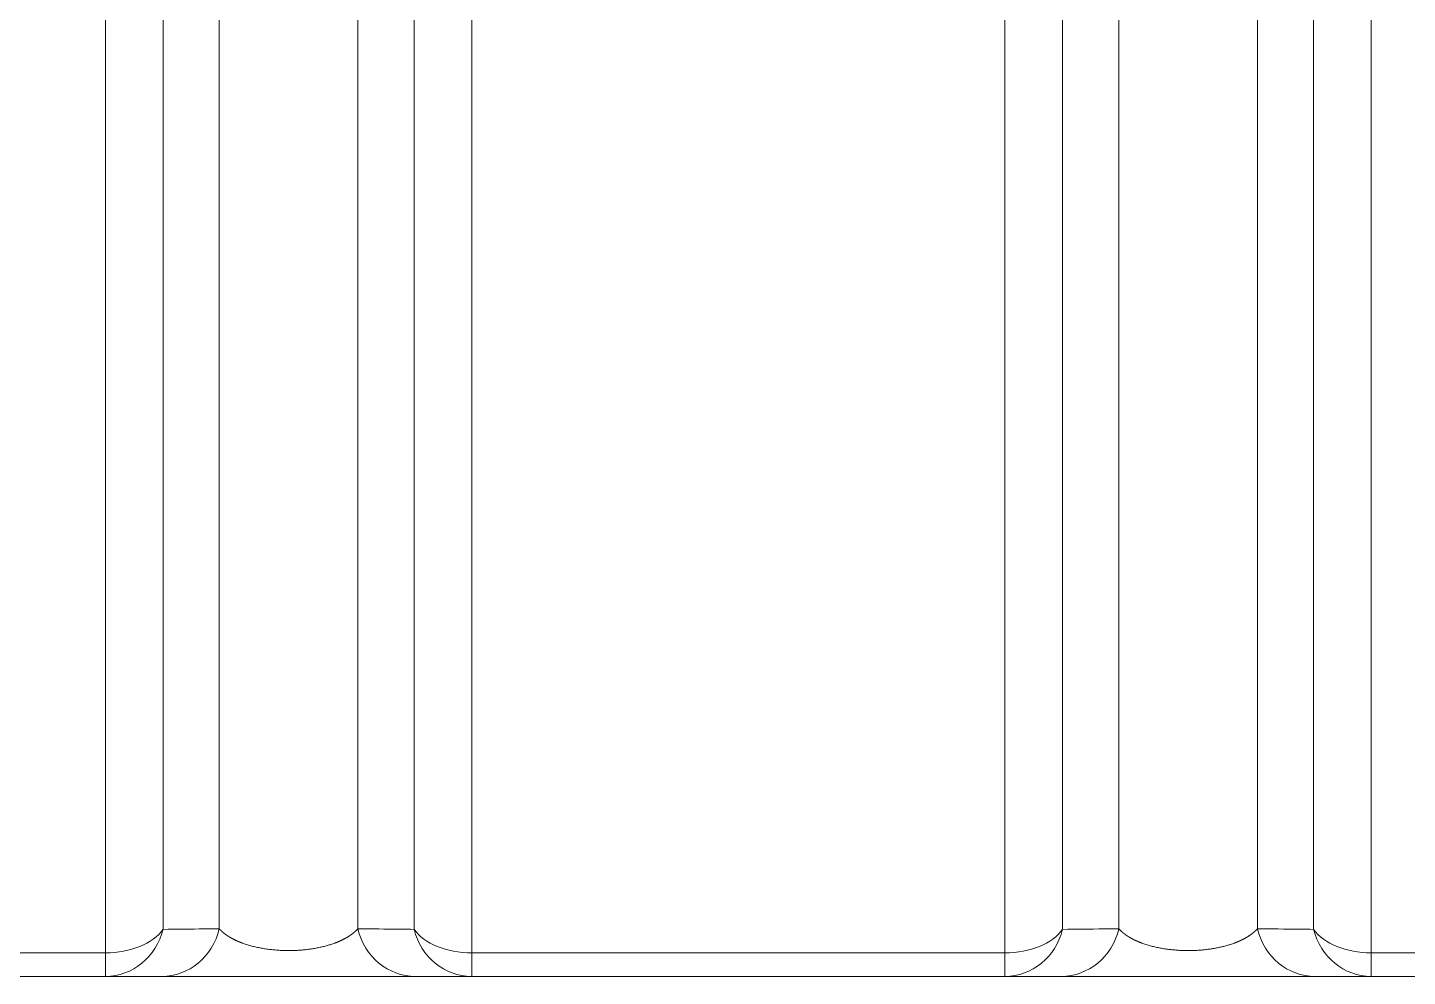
# Model space of a CAD drawing. Header units: millimetres. Extents: x 4664 to 8864, y -38 to 2932.
# Drawn here: x 5397.4 to 5454.6, y 1258.1 to 1297.4 of the extents above; entities that cross this region are included whole.
import ezdxf

# ---------------------------------------------------------------- set-up
doc = ezdxf.new("R2010")
doc.units = ezdxf.units.MM

msp = doc.modelspace()

# ---------------------------------------------------------------- linework, layer by layer
at = {"lineweight": 5}
for p, q in [((5411.062, 1319.42), (5411.062, 1260.034)), ((5442.613, 1319.42), (5442.613, 1260.034)), ((5448.359, 1319.42), (5448.359, 1260.034)), ((5405.316, 1318.747), (5405.316, 1260.034)), ((5415.782, 1258.059), (5415.782, 1314.186)), ((5437.893, 1258.059), (5437.893, 1314.186)), ((5453.079, 1258.059), (5453.079, 1314.186)), ((5413.392, 1260.011), (5413.392, 1314.026)), ((5440.283, 1314.026), (5440.283, 1260.011)), ((5450.69, 1260.011), (5450.69, 1314.026)), ((5402.985, 1308.585), (5402.985, 1260.011)), ((5400.596, 1258.059), (5400.596, 1307.089)), ((5378.484, 1259.038), (5400.596, 1259.038)), ((5415.782, 1259.038), (5437.893, 1259.038)), ((5453.079, 1259.038), (5475.191, 1259.038)), ((5481.461, 1258.059), (5185.728, 1258.059))]:
    msp.add_line(p, q, dxfattribs=at)
for centre, major_axis, ratio, start_param, end_param in [((5400.596, 1260.671), (2.612, 0), 0.625225, 4.712389, 5.867354), ((5400.596, 1260.671), (0, 2.612), 0.945431, 3.141593, 4.457064), ((5402.927, 1260.671), (0, 2.612), 0.94323, 3.141593, 4.466162), ((5413.451, 1260.671), (0, 2.612), 0.94323, 1.817023, 3.141593), ((5415.782, 1260.671), (2.612, 0), 0.625225, 3.557424, 4.712389), ((5415.782, 1260.671), (0, 2.612), 0.945431, 1.826121, 3.141593), ((5437.893, 1260.671), (2.612, 0), 0.625225, 4.712389, 5.867354), ((5437.893, 1260.671), (0, 2.612), 0.945431, 3.141593, 4.457064), ((5440.224, 1260.671), (0, 2.612), 0.94323, 3.141593, 4.466162), ((5450.748, 1260.671), (0, 2.612), 0.94323, 1.817023, 3.141593), ((5453.079, 1260.671), (2.612, 0), 0.625225, 3.557424, 4.712389), ((5453.079, 1260.671), (0, 2.612), 0.945431, 1.826121, 3.141593)]:
    msp.add_ellipse(centre, major_axis=major_axis, ratio=ratio, start_param=start_param, end_param=end_param, dxfattribs=at)
for points, knots in [([(5402.985, 1260.011), (5403.554, 1260.017), (5404.127, 1260.023), (5404.908, 1260.03), (5405.111, 1260.032), (5405.316, 1260.034)], [0, 0, 0, 0, 0.739335, 0.739335, 1, 1, 1, 1]), ([(5405.316, 1260.034), (5405.317, 1260.032), (5405.32, 1260.029), (5405.325, 1260.024), (5405.33, 1260.019), (5405.335, 1260.013), (5405.34, 1260.008), (5405.344, 1260.003), (5405.349, 1259.998), (5405.354, 1259.993), (5405.359, 1259.988), (5405.364, 1259.983), (5405.369, 1259.978), (5405.374, 1259.973), (5405.379, 1259.968), (5405.384, 1259.963), (5405.389, 1259.958), (5405.395, 1259.953), (5405.4, 1259.948), (5405.405, 1259.943), (5405.41, 1259.938), (5405.416, 1259.933), (5405.421, 1259.928), (5405.426, 1259.923), (5405.432, 1259.918), (5405.437, 1259.914), (5405.443, 1259.909), (5405.448, 1259.904), (5405.453, 1259.899), (5405.459, 1259.894), (5405.465, 1259.89), (5405.47, 1259.885), (5405.476, 1259.88), (5405.481, 1259.876), (5405.487, 1259.871), (5405.493, 1259.866), (5405.499, 1259.861), (5405.504, 1259.857), (5405.51, 1259.852), (5405.516, 1259.848), (5405.522, 1259.843), (5405.528, 1259.838), (5405.534, 1259.834), (5405.539, 1259.829), (5405.545, 1259.825), (5405.551, 1259.82), (5405.557, 1259.816), (5405.563, 1259.811), (5405.569, 1259.807), (5405.576, 1259.802), (5405.582, 1259.798), (5405.588, 1259.793), (5405.594, 1259.789), (5405.6, 1259.785), (5405.606, 1259.78), (5405.613, 1259.776), (5405.619, 1259.772), (5405.625, 1259.767), (5405.631, 1259.763), (5405.638, 1259.759), (5405.644, 1259.754), (5405.65, 1259.75), (5405.657, 1259.746), (5405.663, 1259.742), (5405.67, 1259.737), (5405.676, 1259.733), (5405.683, 1259.729), (5405.689, 1259.725), (5405.696, 1259.721), (5405.702, 1259.716), (5405.709, 1259.712), (5405.715, 1259.708), (5405.722, 1259.704), (5405.729, 1259.7), (5405.735, 1259.696), (5405.742, 1259.692), (5405.749, 1259.688), (5405.756, 1259.684), (5405.762, 1259.68), (5405.769, 1259.676), (5405.776, 1259.672), (5405.783, 1259.668), (5405.789, 1259.664), (5405.796, 1259.66), (5405.803, 1259.656), (5405.81, 1259.652), (5405.817, 1259.648), (5405.824, 1259.644), (5405.831, 1259.641), (5405.838, 1259.637), (5405.845, 1259.633), (5405.852, 1259.629), (5405.859, 1259.625), (5405.866, 1259.622), (5405.873, 1259.618), (5405.88, 1259.614), (5405.887, 1259.61), (5405.894, 1259.607), (5405.901, 1259.603), (5405.908, 1259.599), (5405.916, 1259.596), (5405.923, 1259.592), (5405.93, 1259.588), (5405.937, 1259.585), (5405.944, 1259.581), (5405.952, 1259.578), (5405.959, 1259.574), (5405.966, 1259.57), (5405.974, 1259.567), (5405.981, 1259.563), (5405.988, 1259.56), (5405.996, 1259.556), (5406.003, 1259.553), (5406.01, 1259.549), (5406.018, 1259.546), (5406.025, 1259.543), (5406.032, 1259.539), (5406.04, 1259.536), (5406.047, 1259.532), (5406.055, 1259.529), (5406.062, 1259.526), (5406.07, 1259.522), (5406.077, 1259.519), (5406.085, 1259.516), (5406.092, 1259.513), (5406.1, 1259.509), (5406.107, 1259.506), (5406.115, 1259.503), (5406.123, 1259.5), (5406.13, 1259.496), (5406.138, 1259.493), (5406.145, 1259.49), (5406.153, 1259.487), (5406.161, 1259.484), (5406.168, 1259.481), (5406.176, 1259.478), (5406.184, 1259.474), (5406.191, 1259.471), (5406.199, 1259.468), (5406.207, 1259.465), (5406.214, 1259.462), (5406.222, 1259.459), (5406.23, 1259.456), (5406.238, 1259.453), (5406.245, 1259.45), (5406.253, 1259.447), (5406.261, 1259.445), (5406.321, 1259.422), (5406.436, 1259.383), (5406.614, 1259.33), (5406.799, 1259.283), (5406.989, 1259.243), (5407.184, 1259.208), (5407.382, 1259.18), (5407.582, 1259.158), (5407.784, 1259.142), (5407.986, 1259.132), (5408.183, 1259.129), (5408.372, 1259.131), (5408.556, 1259.139), (5408.739, 1259.153), (5408.921, 1259.171), (5409.102, 1259.194), (5409.28, 1259.223), (5409.455, 1259.256), (5409.626, 1259.295), (5409.793, 1259.338), (5409.954, 1259.387), (5410.061, 1259.424), (5410.121, 1259.446), (5410.136, 1259.452), (5410.151, 1259.458), (5410.166, 1259.463), (5410.181, 1259.469), (5410.196, 1259.475), (5410.211, 1259.481), (5410.226, 1259.488), (5410.241, 1259.494), (5410.256, 1259.5), (5410.271, 1259.506), (5410.285, 1259.513), (5410.3, 1259.519), (5410.315, 1259.525), (5410.329, 1259.532), (5410.344, 1259.539), (5410.358, 1259.545), (5410.373, 1259.552), (5410.387, 1259.559), (5410.401, 1259.566), (5410.416, 1259.572), (5410.43, 1259.579), (5410.444, 1259.586), (5410.458, 1259.594), (5410.472, 1259.601), (5410.486, 1259.608), (5410.5, 1259.615), (5410.514, 1259.622), (5410.527, 1259.63), (5410.541, 1259.637), (5410.554, 1259.645), (5410.568, 1259.652), (5410.581, 1259.66), (5410.595, 1259.668), (5410.608, 1259.675), (5410.621, 1259.683), (5410.634, 1259.691), (5410.647, 1259.699), (5410.66, 1259.707), (5410.673, 1259.715), (5410.686, 1259.723), (5410.699, 1259.731), (5410.711, 1259.74), (5410.724, 1259.748), (5410.736, 1259.756), (5410.749, 1259.765), (5410.761, 1259.773), (5410.773, 1259.782), (5410.785, 1259.79), (5410.797, 1259.799), (5410.809, 1259.807), (5410.821, 1259.816), (5410.833, 1259.825), (5410.844, 1259.834), (5410.856, 1259.843), (5410.867, 1259.852), (5410.878, 1259.861), (5410.89, 1259.87), (5410.901, 1259.879), (5410.912, 1259.888), (5410.922, 1259.898), (5410.933, 1259.907), (5410.944, 1259.916), (5410.954, 1259.926), (5410.965, 1259.935), (5410.975, 1259.945), (5410.985, 1259.955), (5410.995, 1259.964), (5411.005, 1259.974), (5411.015, 1259.984), (5411.024, 1259.994), (5411.034, 1260.004), (5411.043, 1260.014), (5411.053, 1260.024), (5411.059, 1260.031), (5411.062, 1260.034)], [0, 0, 0, 0, 0.002031, 0.004058, 0.006081, 0.008099, 0.010112, 0.012121, 0.014125, 0.016125, 0.01812, 0.02011, 0.022096, 0.024078, 0.026055, 0.028027, 0.029995, 0.031959, 0.033918, 0.035872, 0.037822, 0.039767, 0.041708, 0.043644, 0.045576, 0.047503, 0.049426, 0.051344, 0.053258, 0.055167, 0.057072, 0.058972, 0.060867, 0.062759, 0.064645, 0.066527, 0.068405, 0.070278, 0.072147, 0.074011, 0.075871, 0.077726, 0.079577, 0.081423, 0.083265, 0.085102, 0.086935, 0.088763, 0.090587, 0.092406, 0.094221, 0.096032, 0.097838, 0.099639, 0.101436, 0.103229, 0.105017, 0.106801, 0.10858, 0.110355, 0.112125, 0.113891, 0.115652, 0.11741, 0.119162, 0.12091, 0.122654, 0.124393, 0.126128, 0.127859, 0.129585, 0.131306, 0.133023, 0.134736, 0.136444, 0.138148, 0.139848, 0.141543, 0.143234, 0.14492, 0.146602, 0.14828, 0.149953, 0.151622, 0.153286, 0.154946, 0.156602, 0.158253, 0.1599, 0.161543, 0.163181, 0.164815, 0.166444, 0.168069, 0.16969, 0.171306, 0.172919, 0.174526, 0.17613, 0.177729, 0.179324, 0.180914, 0.1825, 0.184082, 0.18566, 0.187233, 0.188802, 0.190366, 0.191927, 0.193483, 0.195034, 0.196582, 0.198125, 0.199664, 0.201199, 0.202729, 0.204255, 0.205777, 0.207295, 0.208808, 0.210317, 0.211822, 0.213323, 0.214819, 0.216311, 0.217799, 0.219283, 0.220763, 0.222238, 0.223709, 0.225176, 0.226639, 0.228097, 0.229552, 0.231002, 0.232448, 0.23389, 0.235328, 0.236761, 0.238191, 0.239616, 0.241037, 0.242454, 0.243867, 0.245276, 0.246681, 0.248081, 0.249478, 0.27888, 0.307059, 0.334092, 0.360063, 0.385072, 0.409228, 0.432657, 0.455495, 0.477889, 0.499996, 0.520039, 0.540307, 0.560919, 0.581985, 0.603612, 0.625896, 0.648924, 0.672776, 0.697522, 0.723225, 0.74994, 0.752666, 0.755408, 0.758166, 0.760939, 0.763728, 0.766533, 0.769354, 0.772191, 0.775043, 0.777912, 0.780797, 0.783698, 0.786614, 0.789547, 0.792496, 0.795462, 0.798443, 0.801441, 0.804455, 0.807486, 0.810532, 0.813596, 0.816675, 0.819771, 0.822884, 0.826013, 0.829158, 0.83232, 0.835499, 0.838694, 0.841906, 0.845135, 0.84838, 0.851642, 0.854921, 0.858216, 0.861528, 0.864857, 0.868203, 0.871566, 0.874945, 0.878342, 0.881755, 0.885185, 0.888632, 0.892097, 0.895578, 0.899076, 0.902591, 0.906123, 0.909672, 0.913238, 0.916822, 0.920422, 0.924039, 0.927674, 0.931326, 0.934994, 0.93868, 0.942384, 0.946104, 0.949842, 0.953596, 0.957368, 0.961158, 0.964964, 0.968788, 0.972629, 0.976487, 0.980363, 0.984255, 0.988166, 0.992093, 0.996038, 1, 1, 1, 1]), ([(5411.062, 1260.034), (5411.642, 1260.029), (5412.217, 1260.023), (5412.991, 1260.015), (5413.192, 1260.013), (5413.392, 1260.011)], [0, 0, 0, 0, 0.739335, 0.739335, 1, 1, 1, 1]), ([(5440.283, 1260.011), (5440.851, 1260.017), (5441.424, 1260.023), (5442.205, 1260.03), (5442.409, 1260.032), (5442.613, 1260.034)], [0, 0, 0, 0, 0.739335, 0.739335, 1, 1, 1, 1]), ([(5442.613, 1260.034), (5442.615, 1260.032), (5442.618, 1260.029), (5442.622, 1260.024), (5442.627, 1260.019), (5442.632, 1260.013), (5442.637, 1260.008), (5442.642, 1260.003), (5442.646, 1259.998), (5442.651, 1259.993), (5442.656, 1259.988), (5442.661, 1259.983), (5442.666, 1259.978), (5442.671, 1259.973), (5442.676, 1259.968), (5442.682, 1259.963), (5442.687, 1259.958), (5442.692, 1259.953), (5442.697, 1259.948), (5442.702, 1259.943), (5442.708, 1259.938), (5442.713, 1259.933), (5442.718, 1259.928), (5442.724, 1259.923), (5442.729, 1259.918), (5442.734, 1259.914), (5442.74, 1259.909), (5442.745, 1259.904), (5442.751, 1259.899), (5442.756, 1259.894), (5442.762, 1259.89), (5442.767, 1259.885), (5442.773, 1259.88), (5442.779, 1259.876), (5442.784, 1259.871), (5442.79, 1259.866), (5442.796, 1259.861), (5442.802, 1259.857), (5442.807, 1259.852), (5442.813, 1259.848), (5442.819, 1259.843), (5442.825, 1259.838), (5442.831, 1259.834), (5442.837, 1259.829), (5442.843, 1259.825), (5442.849, 1259.82), (5442.855, 1259.816), (5442.861, 1259.811), (5442.867, 1259.807), (5442.873, 1259.802), (5442.879, 1259.798), (5442.885, 1259.793), (5442.891, 1259.789), (5442.897, 1259.785), (5442.904, 1259.78), (5442.91, 1259.776), (5442.916, 1259.772), (5442.922, 1259.767), (5442.929, 1259.763), (5442.935, 1259.759), (5442.941, 1259.754), (5442.948, 1259.75), (5442.954, 1259.746), (5442.96, 1259.742), (5442.967, 1259.737), (5442.973, 1259.733), (5442.98, 1259.729), (5442.986, 1259.725), (5442.993, 1259.721), (5442.999, 1259.716), (5443.006, 1259.712), (5443.013, 1259.708), (5443.019, 1259.704), (5443.026, 1259.7), (5443.033, 1259.696), (5443.039, 1259.692), (5443.046, 1259.688), (5443.053, 1259.684), (5443.059, 1259.68), (5443.066, 1259.676), (5443.073, 1259.672), (5443.08, 1259.668), (5443.087, 1259.664), (5443.094, 1259.66), (5443.1, 1259.656), (5443.107, 1259.652), (5443.114, 1259.648), (5443.121, 1259.644), (5443.128, 1259.641), (5443.135, 1259.637), (5443.142, 1259.633), (5443.149, 1259.629), (5443.156, 1259.625), (5443.163, 1259.622), (5443.17, 1259.618), (5443.177, 1259.614), (5443.184, 1259.61), (5443.191, 1259.607), (5443.199, 1259.603), (5443.206, 1259.599), (5443.213, 1259.596), (5443.22, 1259.592), (5443.227, 1259.588), (5443.234, 1259.585), (5443.242, 1259.581), (5443.249, 1259.578), (5443.256, 1259.574), (5443.264, 1259.57), (5443.271, 1259.567), (5443.278, 1259.563), (5443.285, 1259.56), (5443.293, 1259.556), (5443.3, 1259.553), (5443.308, 1259.549), (5443.315, 1259.546), (5443.322, 1259.543), (5443.33, 1259.539), (5443.337, 1259.536), (5443.345, 1259.532), (5443.352, 1259.529), (5443.36, 1259.526), (5443.367, 1259.522), (5443.375, 1259.519), (5443.382, 1259.516), (5443.39, 1259.513), (5443.397, 1259.509), (5443.405, 1259.506), (5443.412, 1259.503), (5443.42, 1259.5), (5443.427, 1259.496), (5443.435, 1259.493), (5443.443, 1259.49), (5443.45, 1259.487), (5443.458, 1259.484), (5443.465, 1259.481), (5443.473, 1259.478), (5443.481, 1259.474), (5443.489, 1259.471), (5443.496, 1259.468), (5443.504, 1259.465), (5443.512, 1259.462), (5443.519, 1259.459), (5443.527, 1259.456), (5443.535, 1259.453), (5443.543, 1259.45), (5443.55, 1259.447), (5443.558, 1259.445), (5443.618, 1259.422), (5443.733, 1259.383), (5443.912, 1259.33), (5444.097, 1259.283), (5444.287, 1259.243), (5444.481, 1259.208), (5444.679, 1259.18), (5444.879, 1259.158), (5445.081, 1259.142), (5445.283, 1259.132), (5445.48, 1259.129), (5445.67, 1259.131), (5445.853, 1259.139), (5446.036, 1259.153), (5446.219, 1259.171), (5446.399, 1259.194), (5446.577, 1259.223), (5446.752, 1259.256), (5446.923, 1259.295), (5447.09, 1259.338), (5447.251, 1259.387), (5447.358, 1259.424), (5447.418, 1259.446), (5447.433, 1259.452), (5447.448, 1259.458), (5447.464, 1259.463), (5447.479, 1259.469), (5447.494, 1259.475), (5447.509, 1259.481), (5447.523, 1259.488), (5447.538, 1259.494), (5447.553, 1259.5), (5447.568, 1259.506), (5447.583, 1259.513), (5447.597, 1259.519), (5447.612, 1259.525), (5447.627, 1259.532), (5447.641, 1259.539), (5447.656, 1259.545), (5447.67, 1259.552), (5447.684, 1259.559), (5447.699, 1259.566), (5447.713, 1259.572), (5447.727, 1259.579), (5447.741, 1259.586), (5447.755, 1259.594), (5447.769, 1259.601), (5447.783, 1259.608), (5447.797, 1259.615), (5447.811, 1259.622), (5447.824, 1259.63), (5447.838, 1259.637), (5447.852, 1259.645), (5447.865, 1259.652), (5447.879, 1259.66), (5447.892, 1259.668), (5447.905, 1259.675), (5447.918, 1259.683), (5447.932, 1259.691), (5447.945, 1259.699), (5447.958, 1259.707), (5447.971, 1259.715), (5447.983, 1259.723), (5447.996, 1259.731), (5448.009, 1259.74), (5448.021, 1259.748), (5448.034, 1259.756), (5448.046, 1259.765), (5448.058, 1259.773), (5448.07, 1259.782), (5448.082, 1259.79), (5448.094, 1259.799), (5448.106, 1259.807), (5448.118, 1259.816), (5448.13, 1259.825), (5448.141, 1259.834), (5448.153, 1259.843), (5448.164, 1259.852), (5448.176, 1259.861), (5448.187, 1259.87), (5448.198, 1259.879), (5448.209, 1259.888), (5448.22, 1259.898), (5448.23, 1259.907), (5448.241, 1259.916), (5448.251, 1259.926), (5448.262, 1259.935), (5448.272, 1259.945), (5448.282, 1259.955), (5448.292, 1259.964), (5448.302, 1259.974), (5448.312, 1259.984), (5448.322, 1259.994), (5448.331, 1260.004), (5448.341, 1260.014), (5448.35, 1260.024), (5448.356, 1260.031), (5448.359, 1260.034)], [0, 0, 0, 0, 0.002031, 0.004058, 0.006081, 0.008099, 0.010112, 0.012121, 0.014125, 0.016125, 0.01812, 0.02011, 0.022096, 0.024078, 0.026055, 0.028027, 0.029995, 0.031959, 0.033918, 0.035872, 0.037822, 0.039767, 0.041708, 0.043644, 0.045576, 0.047503, 0.049426, 0.051344, 0.053258, 0.055167, 0.057072, 0.058972, 0.060867, 0.062759, 0.064645, 0.066527, 0.068405, 0.070278, 0.072147, 0.074011, 0.075871, 0.077726, 0.079577, 0.081423, 0.083265, 0.085102, 0.086935, 0.088763, 0.090587, 0.092406, 0.094221, 0.096032, 0.097838, 0.099639, 0.101436, 0.103229, 0.105017, 0.106801, 0.10858, 0.110355, 0.112125, 0.113891, 0.115652, 0.11741, 0.119162, 0.12091, 0.122654, 0.124393, 0.126128, 0.127859, 0.129585, 0.131306, 0.133023, 0.134736, 0.136444, 0.138148, 0.139848, 0.141543, 0.143234, 0.14492, 0.146602, 0.14828, 0.149953, 0.151622, 0.153286, 0.154946, 0.156602, 0.158253, 0.1599, 0.161543, 0.163181, 0.164815, 0.166444, 0.168069, 0.16969, 0.171306, 0.172919, 0.174526, 0.17613, 0.177729, 0.179324, 0.180914, 0.1825, 0.184082, 0.18566, 0.187233, 0.188802, 0.190366, 0.191927, 0.193483, 0.195034, 0.196582, 0.198125, 0.199664, 0.201199, 0.202729, 0.204255, 0.205777, 0.207295, 0.208808, 0.210317, 0.211822, 0.213323, 0.214819, 0.216311, 0.217799, 0.219283, 0.220763, 0.222238, 0.223709, 0.225176, 0.226639, 0.228097, 0.229552, 0.231002, 0.232448, 0.23389, 0.235328, 0.236761, 0.238191, 0.239616, 0.241037, 0.242454, 0.243867, 0.245276, 0.246681, 0.248081, 0.249478, 0.27888, 0.307059, 0.334092, 0.360063, 0.385072, 0.409228, 0.432657, 0.455495, 0.477889, 0.499996, 0.520039, 0.540307, 0.560919, 0.581985, 0.603612, 0.625896, 0.648924, 0.672776, 0.697522, 0.723225, 0.74994, 0.752666, 0.755408, 0.758166, 0.760939, 0.763728, 0.766533, 0.769354, 0.772191, 0.775043, 0.777912, 0.780797, 0.783698, 0.786614, 0.789547, 0.792496, 0.795462, 0.798443, 0.801441, 0.804455, 0.807486, 0.810532, 0.813596, 0.816675, 0.819771, 0.822884, 0.826013, 0.829158, 0.83232, 0.835499, 0.838694, 0.841906, 0.845135, 0.84838, 0.851642, 0.854921, 0.858216, 0.861528, 0.864857, 0.868203, 0.871566, 0.874945, 0.878342, 0.881755, 0.885185, 0.888632, 0.892097, 0.895578, 0.899076, 0.902591, 0.906123, 0.909672, 0.913238, 0.916822, 0.920422, 0.924039, 0.927674, 0.931326, 0.934994, 0.93868, 0.942384, 0.946104, 0.949842, 0.953596, 0.957368, 0.961158, 0.964964, 0.968788, 0.972629, 0.976487, 0.980363, 0.984255, 0.988166, 0.992093, 0.996038, 1, 1, 1, 1]), ([(5448.359, 1260.034), (5448.939, 1260.029), (5449.515, 1260.023), (5450.288, 1260.015), (5450.489, 1260.013), (5450.69, 1260.011)], [0, 0, 0, 0, 0.739335, 0.739335, 1, 1, 1, 1])]:
    msp.add_open_spline(points, degree=3, knots=knots, dxfattribs=at)

doc.saveas('drawing.dxf')
